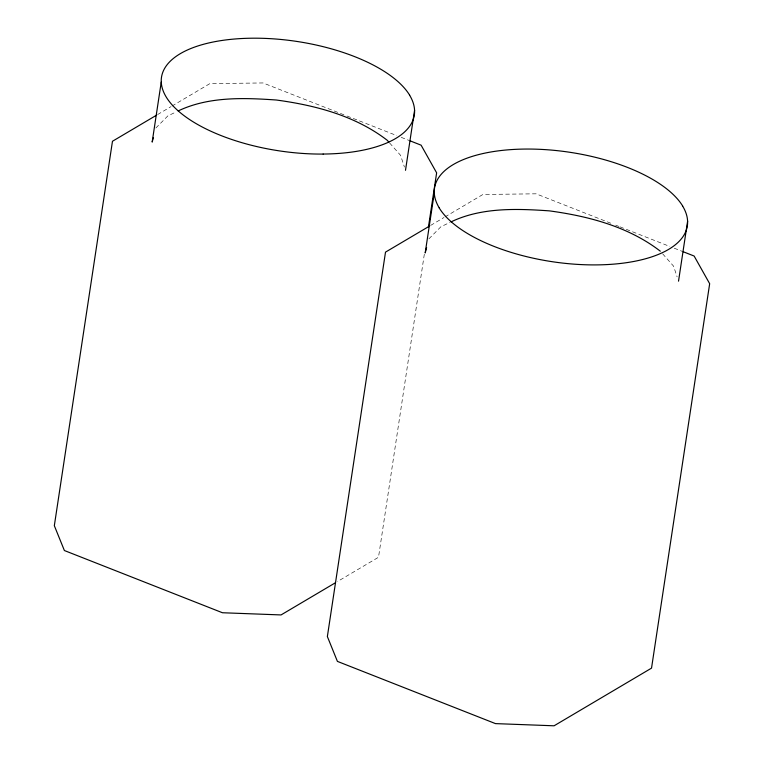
<?xml version="1.0" encoding="UTF-8"?>
<svg xmlns="http://www.w3.org/2000/svg" width="764" height="764" viewBox="0 0 764 764"><rect width="100%" height="100%" fill="white"/><g stroke="black" fill="none" stroke-linecap="round" stroke-linejoin="round"><path stroke-width="0.57" stroke-dasharray="3.82 2.86" d="M424.326 254.211L378.495 557.271L337.468 581.547M155.827 128.027L167.879 115.88L176.131 111.926M428.862 238.884L440.904 226.746L450.197 222.295M157.604 114.562L170.945 106.664M171.967 106.062L209.919 83.601L263.026 82.951L345.93 115.584M430.638 225.418L443.97 217.53M445.001 216.919L482.953 194.467L536.061 193.817L611.229 223.403M347.037 116.023L396.783 135.6M401.205 137.339L408.941 140.385M615.65 225.141L618.964 226.45M620.072 226.879L669.818 246.466M674.24 248.204L681.975 251.251M662.646 253.82L673.561 266.149L677.114 276.883M389.611 142.963L400.537 155.283L404.433 167.087"/><path stroke-width="1.15" d="M161.252 82.025L152.17 142.085L153.297 137.759M405.503 170.305L414.585 110.245M428.432 227.08L436.636 172.836L421.098 145.17L410.048 140.824M434.286 192.881L425.195 252.951L426.608 247.546M678.527 281.171L687.619 221.102M156.582 115.163L112.47 141.264L54.33 525.699L64.386 550.529L222.458 612.747L281.047 614.934L335.415 582.76M429.616 226.029L385.505 252.13L327.364 636.555L337.411 661.385L495.492 723.613L554.081 725.8L651.53 668.128L709.67 283.702L694.132 256.036L683.083 251.69M178.193 110.933C208.496 96.465 243.582 97.735 276.31 100.008C315.513 105.317 355.461 115.756 387.272 140.318L388.828 142.085M451.228 221.799C481.53 207.321 516.617 208.601 549.345 210.864C588.547 216.183 628.495 226.621 660.306 251.184M682.634 206.079A128.849 55.667 8.6 0 1 596.149 264.898A127.216 54.97 8.6 0 1 439.195 207.913M682.701 206.079A127.216 54.97 8.6 0 0 525.727 149.056A128.849 55.667 8.6 0 0 439.262 207.913M409.609 95.213A128.849 55.667 8.6 0 1 323.124 154.042M409.666 95.213A127.216 54.97 8.6 0 0 252.693 38.2A128.849 55.667 8.6 0 0 166.227 97.047A127.216 54.97 8.6 0 0 323.143 154.07"/></g></svg>
